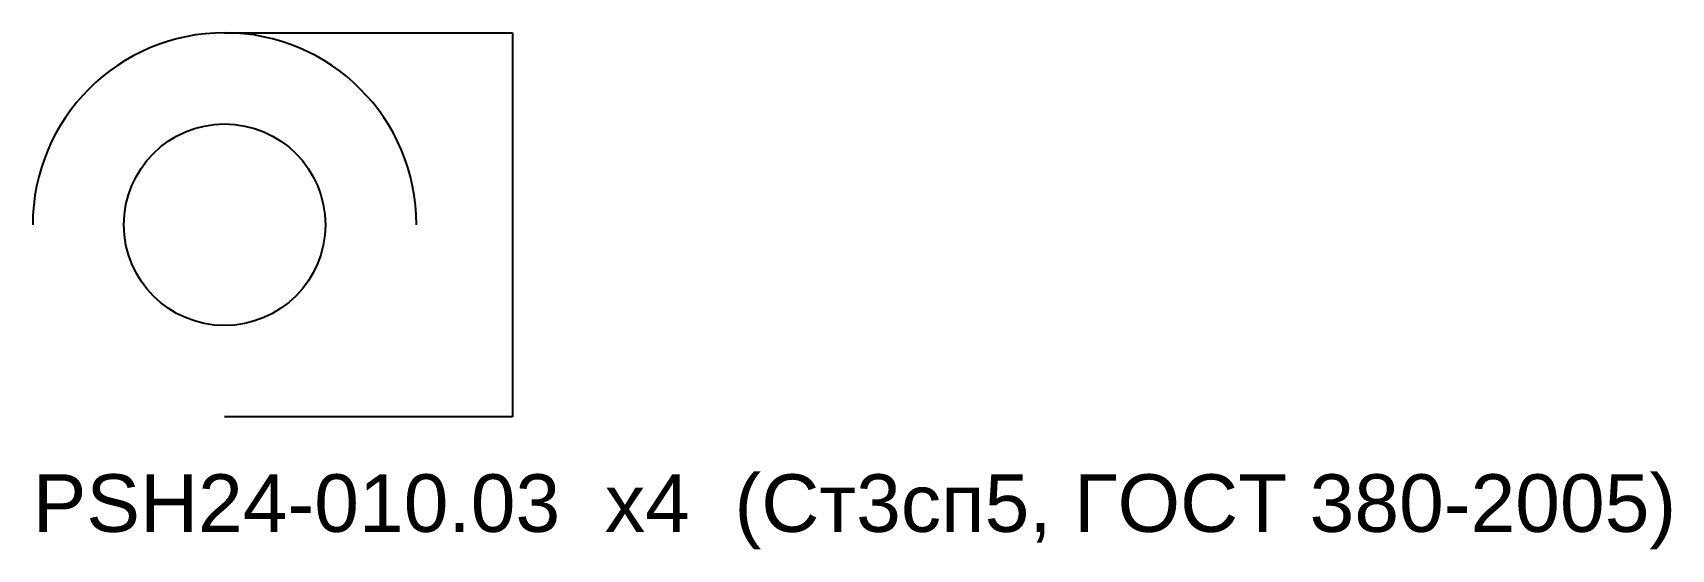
# Model space of a CAD drawing. Header units: millimetres. Extents: x -28 to 142, y -34 to 20.
import ezdxf

# ---------------------------------------------------------------- set-up
doc = ezdxf.new("R2010")
doc.units = ezdxf.units.MM
for name, color, linetype in [('CUT', 1, 'Continuous'), ('CUT_INNER', 3, 'Continuous'), ('MARK', 5, 'Continuous')]:
    doc.layers.add(name, color=color, linetype=linetype)
doc.styles.add('GOST', font='Arial')

msp = doc.modelspace()

# ---------------------------------------------------------------- linework, layer by layer
at = {"layer": 'CUT'}
for p, q in [((-8.47, 20), (21.53, 20)), ((21.53, 20), (21.53, -20)), ((21.53, -20), (-8.47, -20))]:
    msp.add_line(p, q, dxfattribs=at)
msp.add_arc((-8.47, 0), 20, 0, 180, dxfattribs=at)
at = {"layer": 'CUT_INNER'}
msp.add_circle((-8.47, 0), 10.5, dxfattribs=at)

# ---------------------------------------------------------------- texts
at = {"layer": 'MARK', "style": 'GOST'}
msp.add_text('PSH24-010.03  x4  (Ст3сп5, ГОСТ 380-2005)', height=6, dxfattribs=at).set_placement((-28.47, -32))

doc.saveas('drawing.dxf')
